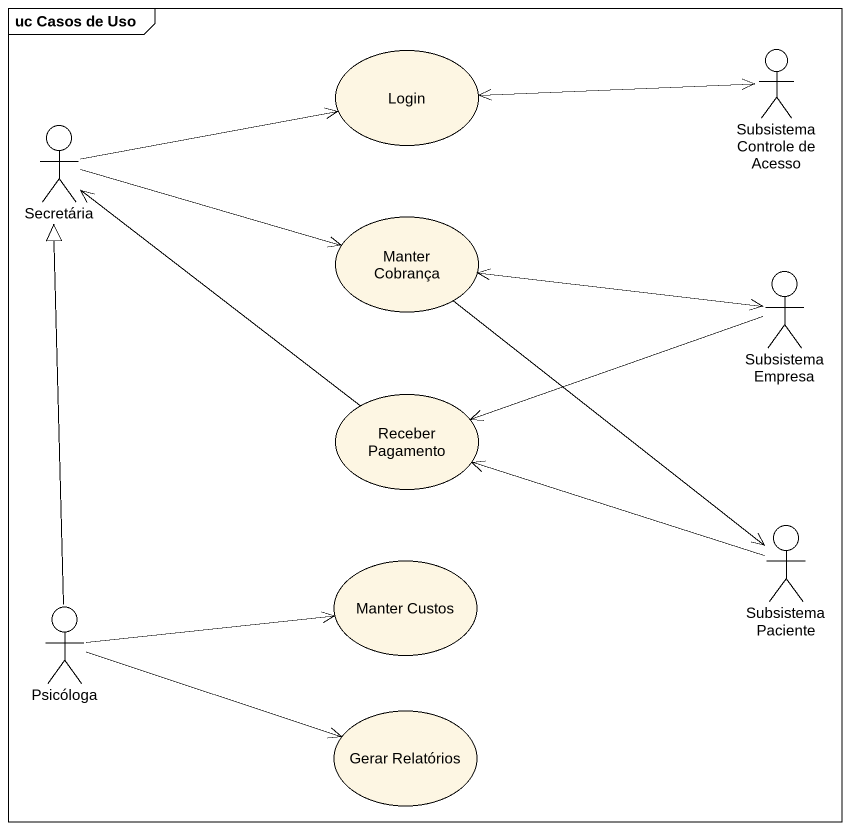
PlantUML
@startuml
mainframe uc Casos de Uso
usecase Login
actor "Subsistema Controle de Acesso" as Subsistema_Controle_de
actor Secretária
usecase "Manter Cobrança" as Manter_Cobrança
actor "Subsistema Empresa" as Subsistema_Empresa
usecase "Receber Pagamento" as Receber_Pagamento
actor "Subsistema Paciente" as Subsistema_Paciente
usecase "Manter Custos" as Manter_Custos
actor Psicóloga
usecase "Gerar Relatórios" as Gerar_Relatórios
Login <-right-> Subsistema_Controle_de
Secretária -right-> Login
Secretária -right-> Manter_Cobrança
Manter_Cobrança <-right-> Subsistema_Empresa
Manter_Cobrança --> Subsistema_Paciente
Subsistema_Empresa -left-> Receber_Pagamento
Receber_Pagamento -up-> Secretária
Subsistema_Paciente -left-> Receber_Pagamento
Psicóloga -up-|> Secretária
Psicóloga -right-> Manter_Custos
Psicóloga -right-> Gerar_Relatórios
@enduml
